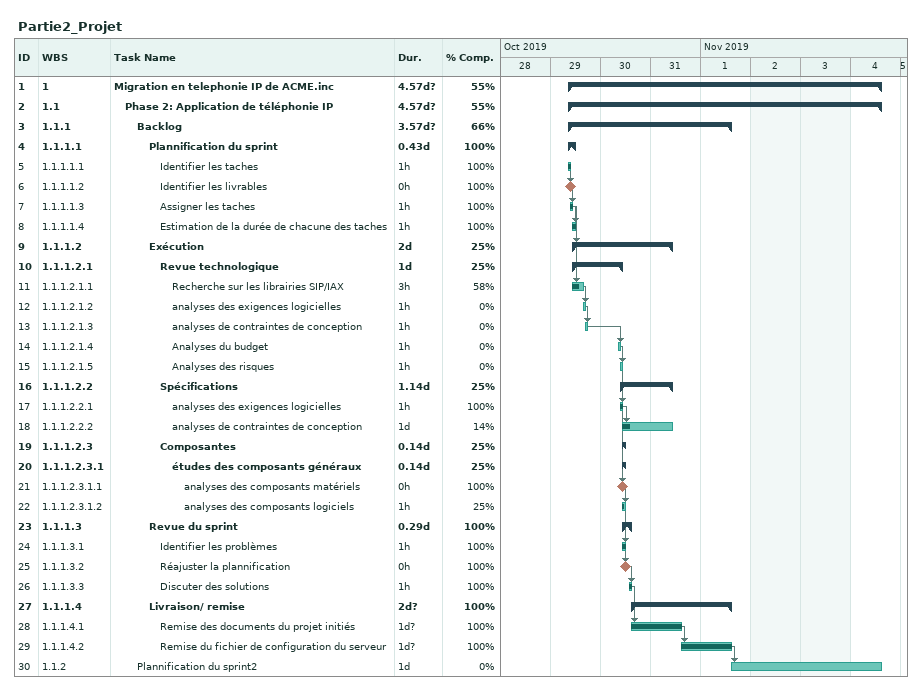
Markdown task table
Partie2_Projet

| ID | WBS | Task | Duration | Start | Finish | Predecessors | % complete |
|---|---|---|---|---|---|---|---|
| 1 | 1 | **Migration en telephonie IP de ACME.inc** | 4.57d? | 2019-10-29 | 2019-11-04 |  | 55 |
| 2 | 1.1 | **Phase 2: Application de téléphonie IP** | 4.57d? | 2019-10-29 | 2019-11-04 |  | 55 |
| 3 | 1.1.1 | **Backlog** | 3.57d? | 2019-10-29 | 2019-11-01 |  | 66 |
| 4 | 1.1.1.1 | **Plannification du sprint** | 0.43d | 2019-10-29 | 2019-10-29 |  | 100 |
| 5 | 1.1.1.1.1 | Identifier les taches | 1h | 2019-10-29 | 2019-10-29 |  | 100 |
| 6 | 1.1.1.1.2 | Identifier les livrables | 0h | 2019-10-29 | 2019-10-29 | 5 | 100 |
| 7 | 1.1.1.1.3 | Assigner les taches | 1h | 2019-10-29 | 2019-10-29 | 6 | 100 |
| 8 | 1.1.1.1.4 | Estimation de la durée de chacune des taches | 1h | 2019-10-29 | 2019-10-29 | 7 | 100 |
| 9 | 1.1.1.2 | **Exécution** | 2d | 2019-10-29 | 2019-10-31 | 7 | 25 |
| 10 | 1.1.1.2.1 | **Revue technologique** | 1d | 2019-10-29 | 2019-10-30 |  | 25 |
| 11 | 1.1.1.2.1.1 | Recherche sur les librairies SIP/IAX | 3h | 2019-10-29 | 2019-10-29 | 7 | 58 |
| 12 | 1.1.1.2.1.2 | analyses des exigences logicielles | 1h | 2019-10-29 | 2019-10-29 | 11 | 0 |
| 13 | 1.1.1.2.1.3 | analyses de contraintes de conception | 1h | 2019-10-29 | 2019-10-29 | 12 | 0 |
| 14 | 1.1.1.2.1.4 | Analyses du budget | 1h | 2019-10-30 | 2019-10-30 | 13 | 0 |
| 15 | 1.1.1.2.1.5 | Analyses des risques | 1h | 2019-10-30 | 2019-10-30 | 14 | 0 |
| 16 | 1.1.1.2.2 | **Spécifications** | 1.14d | 2019-10-30 | 2019-10-31 |  | 25 |
| 17 | 1.1.1.2.2.1 | analyses des exigences logicielles | 1h | 2019-10-30 | 2019-10-30 | 14 | 100 |
| 18 | 1.1.1.2.2.2 | analyses de contraintes de conception | 1d | 2019-10-30 | 2019-10-31 | 17 | 14 |
| 19 | 1.1.1.2.3 | **Composantes** | 0.14d | 2019-10-30 | 2019-10-30 |  | 25 |
| 20 | 1.1.1.2.3.1 | **études des composants généraux** | 0.14d | 2019-10-30 | 2019-10-30 |  | 25 |
| 21 | 1.1.1.2.3.1.1 | analyses des composants matériels | 0h | 2019-10-30 | 2019-10-30 | 17 | 100 |
| 22 | 1.1.1.2.3.1.2 | analyses des composants logiciels | 1h | 2019-10-30 | 2019-10-30 | 21 | 25 |
| 23 | 1.1.1.3 | **Revue du sprint** | 0.29d | 2019-10-30 | 2019-10-30 |  | 100 |
| 24 | 1.1.1.3.1 | Identifier les problèmes | 1h | 2019-10-30 | 2019-10-30 | 21 | 100 |
| 25 | 1.1.1.3.2 | Réajuster la plannification | 0h | 2019-10-30 | 2019-10-30 | 24 | 100 |
| 26 | 1.1.1.3.3 | Discuter des solutions | 1h | 2019-10-30 | 2019-10-30 | 25 | 100 |
| 27 | 1.1.1.4 | **Livraison/ remise** | 2d? | 2019-10-30 | 2019-11-01 |  | 100 |
| 28 | 1.1.1.4.1 | Remise des documents du projet initiés | 1d? | 2019-10-30 | 2019-10-31 | 26 | 100 |
| 29 | 1.1.1.4.2 | Remise du fichier de configuration du serveur | 1d? | 2019-10-31 | 2019-11-01 | 28 | 100 |
| 30 | 1.1.2 | Plannification du sprint2 | 1d | 2019-11-01 | 2019-11-04 | 29 | 0 |
